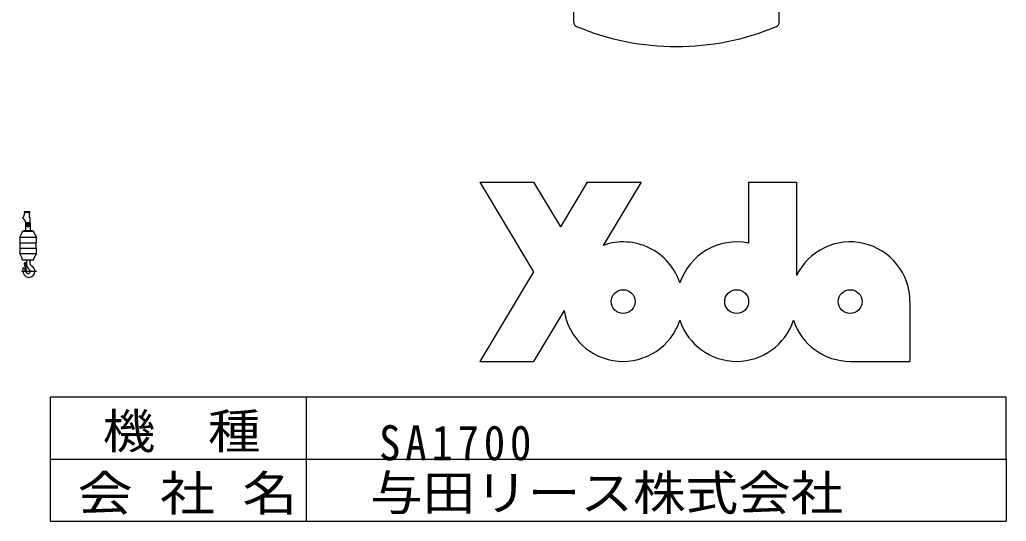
# Model space of a CAD drawing. Units: millimetres, scale not verified. Extents: x -27281 to 28002, y -18397 to 17465.
# Drawn here: x 7365 to 28002, y -15832 to -5333 of the extents above; entities that cross this region are included whole.
import ezdxf
from ezdxf.enums import TextEntityAlignment as Align

# ---------------------------------------------------------------- set-up
doc = ezdxf.new("R2010")
doc.units = ezdxf.units.MM
doc.header["$LTSCALE"] = 200
doc.linetypes.add('CHAIN1', pattern=[8, 5, -1, 1, -1])
doc.layers.add('0-0_0', color=7, linetype='Continuous')
doc.styles.add('ＭＳ ゴシック', font='')
doc.styles.get('ＭＳ ゴシック').set_extended_font_data('MS Gothic')

msp = doc.modelspace()

# ---------------------------------------------------------------- linework, layer by layer
at = {"layer": '0-0_0'}
for p, q in [((18953.9, -5384.4), (18953.9, -4976.9)), ((23253.9, -5384.4), (23253.9, -4965.7)), ((16987.5, -8734.2), (18112.5, -10609.2)), ((16987.5, -8734.2), (18112.5, -8734.2)), ((18112.5, -8734.2), (18675, -9671.7)), ((19237.5, -8734.2), (18675, -9671.7)), ((19237.5, -8734.2), (20362.5, -8734.2)), ((20362.5, -8734.2), (19569.3, -10056.2)), ((22612.5, -8734.2), (23612.5, -8734.2)), ((22612.5, -8734.2), (22612.5, -10009.4)), ((23612.5, -8734.2), (23612.5, -10689.3)), ((7425.2, -9475.4), (7425.2, -9488.4)), ((7439.6, -9475.4), (7425.2, -9475.4)), ((7468.5, -9368.4), (7439.6, -9475.4)), ((7577.2, -9355.4), (7456.5, -9355.4)), ((7456.5, -9355.4), (7456.5, -9368.4)), ((7577.2, -9368.4), (7456.5, -9368.4)), ((7565.2, -9368.4), (7565.2, -9475.4)), ((7577.2, -9475.4), (7565.2, -9475.4)), ((7577.2, -9355.4), (7577.2, -9368.4)), ((7577.2, -9475.4), (7577.2, -9634.4)), ((7509.2, -9578.4), (7489.2, -9598.4)), ((7489.2, -9598.4), (7489.2, -9744.4)), ((7501.2, -9615.4), (7501.2, -9634.4)), ((7509.2, -9578.4), (7539.2, -9578.4)), ((7539.2, -9578.4), (7569.2, -9578.4)), ((7589.2, -9598.4), (7569.2, -9578.4)), ((7589.2, -9744.4), (7589.2, -9598.4)), ((7365.2, -9886.9), (7419.2, -9786.9)), ((7365.2, -9886.9), (7713.2, -9886.9)), ((7365.2, -9886.9), (7365.2, -10001.9)), ((7419.2, -9756.9), (7419.2, -9786.9)), ((7419.2, -9756.9), (7659.2, -9756.9)), ((7449.2, -9744.9), (7449.2, -9756.9)), ((7449.2, -9744.9), (7629.2, -9744.9)), ((7629.2, -9756.9), (7629.2, -9744.9)), ((7659.2, -9786.9), (7659.2, -9756.9)), ((7659.2, -9786.9), (7713.2, -9886.9)), ((7713.2, -10001.9), (7713.2, -9886.9)), ((7365.2, -10001.9), (7713.2, -10001.9)), ((7365.2, -10111.9), (7713.2, -10111.9)), ((7365.2, -10111.9), (7365.2, -10226.9)), ((7370.2, -10001.9), (7370.2, -10111.9)), ((7708.2, -10111.9), (7708.2, -10001.9)), ((7713.2, -10226.9), (7713.2, -10111.9)), ((7365.2, -10226.9), (7713.2, -10226.9)), ((7419.2, -10326.9), (7365.2, -10226.9)), ((7713.2, -10226.9), (7659.2, -10326.9)), ((7419.2, -10356.9), (7419.2, -10326.9)), ((7458.6, -10442.8), (7455.5, -10443.6)), ((7455.5, -10443.6), (7492.3, -10599.3)), ((7491.9, -10441.8), (7483.8, -10488.2)), ((7483.8, -10488.3), (7502.3, -10596.9)), ((7488.3, -10428.9), (7505.2, -10428.9)), ((7490.5, -10448.9), (7505.7, -10448.9)), ((7505.2, -10357.9), (7505.2, -10435.4)), ((7573.2, -10357.9), (7573.2, -10410.8)), ((7446.4, -10532.3), (7453.5, -10537.6)), ((7502.3, -10596.9), (7492.3, -10599.3)), ((18112.5, -10609.2), (16987.5, -12484.2)), ((25987.5, -11234.2), (25987.5, -12484.2)), ((18751.3, -11419.5), (18112.5, -12484.2)), ((16987.5, -12484.2), (18112.5, -12484.2)), ((24737.5, -12484.2), (25987.5, -12484.2)), ((8001.9, -13232.2), (8001.9, -14532.2)), ((28001.9, -13232.2), (8001.9, -13232.2)), ((13355.4, -13232.2), (13355.4, -15832.2)), ((28001.9, -14532.2), (28001.9, -13232.2)), ((8001.9, -14532.2), (28001.9, -14532.2)), ((8001.9, -14532.2), (8001.9, -15832.2)), ((28001.9, -14532.2), (28001.9, -15832.2)), ((8001.9, -15832.2), (28001.9, -15832.2))]:
    msp.add_line(p, q, dxfattribs=at)
at = {"layer": '0-0_0', "linetype": 'CHAIN1'}
msp.add_line((7717.1, -10601.9), (7401.4, -10601.9), dxfattribs=at)
at = {"layer": '0-0_0'}
msp.add_lwpolyline([(7419.2, -10356.9), (7659.2, -10356.9), (7659.2, -10326.9)], dxfattribs=at)
for centre, radius in [((7539.2, -9634.4), 38), ((7539.2, -9628.4), 18.6), ((7475.2, -10438.9), 5.25), ((19987.5, -11234.2), 250), ((22362.5, -11234.2), 250), ((24737.5, -11234.2), 250)]:
    msp.add_circle(centre, radius, dxfattribs=at)
for centre, radius, start, end in [((19053.9, -5384.4), 100, 180, 247.30948), ((21103.9, -481.4), 5414.3, 247.30948, 292.69051), ((23153.9, -5384.4), 100, 292.69051, 0), ((7355.2, -9615.4), 146, 359.99996, 60.4427), ((19987.5, -11234.2), 1250, 18.19487, 109.54695), ((22362.5, -11234.2), 1250, 78.46303, 161.80511), ((24737.5, -11234.2), 1250, 0, 154.15807), ((7475.2, -10438.9), 17, 350.02658, 193.3), ((7675.2, -10435.4), 170, 180, 230.761), ((7668.2, -10410.8), 95, 180, 240.3), ((7559.2, -10601.9), 125, 359.99996, 60.3001), ((7439.2, -10541.9), 12, 42.388, 206.438), ((7334.4, -10594), 105, 355.68055, 26.4379), ((7559.1, -10606.9), 120, 177.036, 270), ((7390.5, -10621.6), 105, 7.55705, 53.13), ((7539.2, -10601.9), 45, 187.557, 50.8059), ((7557.7, -10600.4), 126.5, 270.0001, 359.99996), ((19987.5, -11234.2), 1250, 188.52551, 341.80511), ((22362.5, -11234.2), 1250, 198.19487, 341.80511), ((24737.5, -11234.2), 1250, 198.19487, 270)]:
    msp.add_arc(centre, radius, start, end, dxfattribs=at)

# ---------------------------------------------------------------- texts
at = {"layer": '0-0_0', "color": 3, "style": 'ＭＳ ゴシック'}
for s, width, p in [('\u3000機\u3000種', 1.1, (8001.9, -14532.2)), (' 会 社 名', 1.15, (8001.9, -15832.2)), ('与田リース株式会社', 1.1, (14693, -15823.3))]:
    msp.add_text(s, height=733.1, dxfattribs=dict(at, width=width)).set_placement(p, align=Align.BOTTOM_LEFT)
at = {"layer": '0-0_0', "color": 3, "insert": (14881.4, -14567.4), "char_height": 733.1, "attachment_point": 7, "style": 'ＭＳ ゴシック'}
msp.add_mtext('\\T1.22;\\W0.9;SA1700', dxfattribs=at)

doc.saveas('drawing.dxf')
